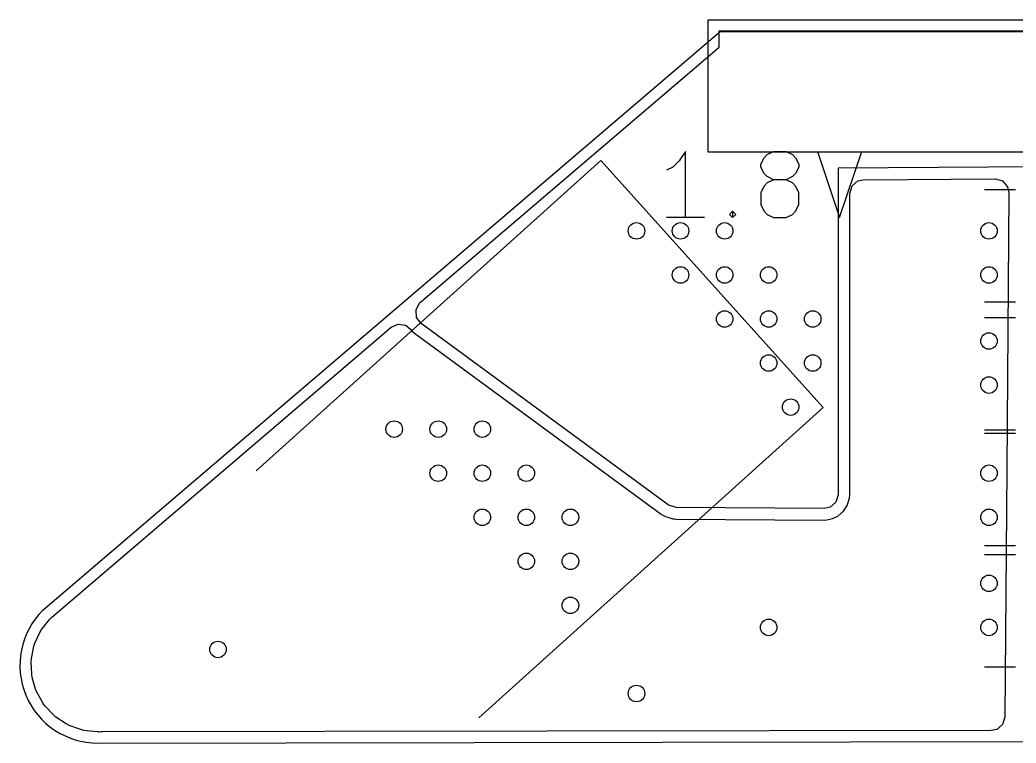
# Model space of a CAD drawing. Extents: x -28 to 25.3, y -6.8 to 48.4.
# Drawn here: x -28.01 to -18.97, y 41.79 to 48.36 of the extents above; entities that cross this region are included whole.
import ezdxf

# ---------------------------------------------------------------- set-up
doc = ezdxf.new("R2010")
doc.units = 0
doc.layers.add('BLACK', color=7, linetype='CONTINUOUS')

msp = doc.modelspace()

# ---------------------------------------------------------------- linework, layer by layer
at = {"layer": 'BLACK', "linetype": 'CONTINUOUS'}
for p, q in [((-21.765668, 48.356639), (-18.565668, 48.356639)), ((-21.765668, 47.156639), (-21.765668, 48.356639)), ((-27.805874, 42.997359), (-21.656127, 48.2501)), ((-21.665668, 48.109784), (-21.665668, 48.256639)), ((-21.665668, 48.256639), (-18.665668, 48.256639)), ((-21.654562, 48.2501), (-9.715668, 48.241502)), ((-24.376534, 45.794326), (-21.665668, 48.109784)), ((-21.97127, 47.162731), (-22.028413, 47.077017)), ((-21.97127, 46.562731), (-21.97127, 47.162731)), ((-18.565668, 47.156639), (-21.765668, 47.156639)), ((-21.256984, 47.105588), (-21.228413, 47.13416)), ((-21.228413, 47.13416), (-21.17127, 47.162731)), ((-21.17127, 47.162731), (-21.056984, 47.162731)), ((-21.056984, 47.162731), (-20.999841, 47.13416)), ((-20.999841, 47.13416), (-20.97127, 47.105588)), ((-20.77127, 47.162731), (-20.57127, 46.562731)), ((-20.57127, 46.562731), (-20.37127, 47.162731)), ((-22.740505, 47.080924), (-25.869144, 44.263884)), ((-20.719729, 44.836627), (-22.740505, 47.080924)), ((-22.028413, 47.077017), (-22.085556, 47.019874)), ((-21.285556, 47.048445), (-21.256984, 47.105588)), ((-21.285556, 47.019874), (-21.285556, 47.048445)), ((-20.97127, 47.105588), (-20.942699, 47.048445)), ((-20.942699, 47.048445), (-20.942699, 47.019874)), ((-22.085556, 47.019874), (-22.142699, 46.991302)), ((-21.256984, 46.962731), (-21.285556, 47.019874)), ((-21.228413, 46.93416), (-21.256984, 46.962731)), ((-20.97127, 46.962731), (-20.999841, 46.93416)), ((-20.942699, 47.019874), (-20.97127, 46.962731)), ((-17.733323, 47.030776), (-20.585668, 47.011503)), ((-20.585668, 47.011503), (-20.585668, 44.046326)), ((-21.228413, 46.877017), (-21.256984, 46.848445)), ((-21.17127, 46.905588), (-21.228413, 46.93416)), ((-21.17127, 46.905588), (-21.228413, 46.877017)), ((-21.056984, 46.905588), (-21.17127, 46.905588)), ((-20.999841, 46.93416), (-21.056984, 46.905588)), ((-20.999841, 46.877017), (-21.056984, 46.905588)), ((-20.97127, 46.848445), (-20.999841, 46.877017)), ((-20.458883, 46.848999), (-20.406079, 46.894754)), ((-20.406079, 46.894754), (-20.35541, 46.905957)), ((-20.35541, 46.905957), (-19.159311, 46.914039)), ((-19.159311, 46.914039), (-19.092142, 46.894808)), ((-19.092142, 46.894808), (-19.046031, 46.842314)), ((-21.256984, 46.848445), (-21.285556, 46.791302)), ((-21.285556, 46.791302), (-21.285556, 46.677017)), ((-20.942699, 46.791302), (-20.97127, 46.848445)), ((-20.942699, 46.677017), (-20.942699, 46.791302)), ((-20.478568, 46.78196), (-20.458883, 46.848999)), ((-20.478568, 44.046326), (-20.478568, 46.78196)), ((-18.974956, 46.815103), (-19.256116, 46.815105)), ((-19.034479, 46.78909), (-19.053724, 44.282324)), ((-19.046031, 46.842314), (-19.034479, 46.78909)), ((-21.285556, 46.677017), (-21.256984, 46.619874)), ((-20.97127, 46.619874), (-20.942699, 46.677017)), ((-21.57127, 46.591302), (-21.542698, 46.619874)), ((-21.542698, 46.562731), (-21.57127, 46.591302)), ((-21.542698, 46.619874), (-21.514127, 46.591302)), ((-21.542698, 46.619874), (-21.542698, 46.562731)), ((-21.514127, 46.591302), (-21.542698, 46.562731)), ((-21.256984, 46.619874), (-21.228413, 46.591302)), ((-21.228413, 46.591302), (-21.17127, 46.562731)), ((-21.056984, 46.562731), (-20.999841, 46.591302)), ((-20.999841, 46.591302), (-20.97127, 46.619874)), ((-21.799842, 46.562731), (-22.142699, 46.562731)), ((-21.17127, 46.562731), (-21.056984, 46.562731)), ((-24.41739, 45.725261), (-24.384489, 45.786899)), ((-24.384489, 45.786899), (-24.376534, 45.794326)), ((-18.974956, 45.795103), (-19.256116, 45.795105)), ((-24.411744, 45.65562), (-24.41739, 45.725261)), ((-24.643106, 45.566636), (-24.579346, 45.595207)), ((-24.579346, 45.595207), (-24.51026, 45.584772)), ((-24.51026, 45.584772), (-24.464015, 45.547596)), ((-24.369343, 45.600086), (-24.411744, 45.65562)), ((-22.128048, 43.955265), (-24.369343, 45.600086)), ((-18.975088, 45.651501), (-19.256248, 45.651503)), ((-27.726515, 42.932974), (-24.643106, 45.566636)), ((-24.464015, 45.547596), (-24.454468, 45.535092)), ((-24.454468, 45.535092), (-24.432708, 45.513742)), ((-24.432708, 45.513742), (-22.191413, 43.868921)), ((-23.848369, 42.019587), (-20.719729, 44.836627)), ((-18.975088, 44.631501), (-19.256248, 44.631503)), ((-18.975088, 44.601501), (-19.256248, 44.601503)), ((-19.053724, 44.282324), (-19.071038, 42.027507)), ((-20.585668, 44.046326), (-20.605353, 43.979287)), ((-20.482907, 44.016152), (-20.478568, 44.046326)), ((-20.605353, 43.979287), (-20.658157, 43.933532)), ((-20.502592, 43.949113), (-20.482907, 44.016152)), ((-22.191413, 43.868921), (-22.188998, 43.8672)), ((-22.188998, 43.8672), (-22.183363, 43.8633)), ((-22.122413, 43.951365), (-22.128048, 43.955265)), ((-22.055505, 43.931237), (-22.122413, 43.951365)), ((-20.710489, 43.922329), (-22.055505, 43.931237)), ((-20.658157, 43.933532), (-20.710489, 43.922329)), ((-20.588021, 43.852591), (-20.535217, 43.898346)), ((-20.535217, 43.898346), (-20.502592, 43.949113)), ((-22.183363, 43.8633), (-22.153266, 43.848805)), ((-22.153266, 43.848805), (-22.153262, 43.848804)), ((-22.153262, 43.848804), (-22.15326, 43.848803)), ((-22.15326, 43.848803), (-22.130356, 43.841913)), ((-22.130356, 43.841913), (-22.086358, 43.828677)), ((-22.086358, 43.828677), (-22.071286, 43.826408)), ((-22.071286, 43.826408), (-22.056215, 43.824139)), ((-22.056215, 43.824139), (-20.711209, 43.815231)), ((-20.711209, 43.815231), (-20.711208, 43.815232)), ((-20.711208, 43.815232), (-20.711198, 43.815231)), ((-20.711198, 43.815231), (-20.711192, 43.815232)), ((-20.711192, 43.815232), (-20.711183, 43.815232)), ((-20.711183, 43.815232), (-20.688082, 43.8176)), ((-20.688082, 43.8176), (-20.688074, 43.817602)), ((-20.688074, 43.817602), (-20.688069, 43.817602)), ((-20.688069, 43.817602), (-20.635737, 43.828805)), ((-20.635737, 43.828805), (-20.588021, 43.852591)), ((-18.975088, 43.581501), (-19.256248, 43.581503)), ((-18.975088, 43.501501), (-19.256248, 43.501503)), ((-27.814388, 42.825792), (-27.743159, 42.915705)), ((-27.743159, 42.915705), (-27.726515, 42.932974)), ((-27.877269, 42.698206), (-27.829697, 42.800924)), ((-27.829697, 42.800924), (-27.814388, 42.825792)), ((-27.886338, 42.670428), (-27.877269, 42.698206)), ((-27.908544, 42.559429), (-27.886338, 42.670428)), ((-27.910859, 42.530309), (-27.908544, 42.559429)), ((-27.906495, 42.417916), (-27.910859, 42.530309)), ((-18.975088, 42.481501), (-19.256248, 42.481503)), ((-27.906467, 42.417198), (-27.906495, 42.417916)), ((-27.901899, 42.388331), (-27.906467, 42.417198)), ((-27.871157, 42.279399), (-27.901899, 42.388331)), ((-27.859959, 42.252403), (-27.871157, 42.279399)), ((-27.810352, 42.163991), (-27.859959, 42.252403)), ((-27.804574, 42.153694), (-27.810352, 42.163991)), ((-27.787368, 42.130068), (-27.804574, 42.153694)), ((-27.710417, 42.047065), (-27.787368, 42.130068)), ((-27.688158, 42.028122), (-27.710417, 42.047065)), ((-27.593918, 41.965438), (-27.688158, 42.028122)), ((-19.071038, 42.027507), (-19.091236, 41.960621)), ((-27.567844, 41.952232), (-27.593918, 41.965438)), ((-27.461544, 41.913345), (-27.567844, 41.952232)), ((-27.433103, 41.906608), (-27.461544, 41.913345)), ((-27.313315, 41.892839), (-27.433103, 41.906608)), ((-27.299092, 41.892051), (-27.313315, 41.892839)), ((-27.299015, 41.892028), (-27.299092, 41.892051)), ((-27.29866, 41.892029), (-27.299015, 41.892028)), ((-27.27911, 41.8921), (-27.29866, 41.892029)), ((-27.279025, 41.892051), (-27.27911, 41.8921)), ((-27.26268, 41.892069), (-27.279025, 41.892051)), ((-27.26263, 41.892069), (-27.26268, 41.892069)), ((-19.194844, 41.904459), (-27.26263, 41.892069)), ((-19.14439, 41.915272), (-19.194844, 41.904459)), ((-19.091236, 41.960621), (-19.14439, 41.915272)), ((-27.305668, 41.791502), (-14.015926, 41.81191))]:
    msp.add_line(p, q, dxfattribs=at)
at = {"layer": 'BLACK'}
for centre in [(-22.415668, 46.441502), (-22.015668, 46.441502), (-21.615668, 46.441502), (-19.215668, 46.441502), (-22.015668, 46.041502), (-21.615668, 46.041502), (-21.215668, 46.041502), (-19.215668, 46.041502), (-21.615668, 45.641502), (-21.215668, 45.641502), (-20.815668, 45.641502), (-19.215668, 45.441502), (-21.215668, 45.241502), (-20.815668, 45.241502), (-19.215668, 45.041502), (-21.015668, 44.841502), (-24.615668, 44.641502), (-24.215668, 44.641502), (-23.815668, 44.641502), (-24.215668, 44.241502), (-23.815668, 44.241502), (-23.415668, 44.241502), (-19.215668, 44.241502), (-23.815668, 43.841502), (-23.415668, 43.841502), (-23.015668, 43.841502), (-19.215668, 43.841502), (-23.415668, 43.441502), (-23.015668, 43.441502), (-23.015668, 43.441502), (-19.215668, 43.241502), (-23.015668, 43.041502), (-21.215668, 42.841502), (-19.215668, 42.841502), (-26.215668, 42.641502), (-22.415668, 42.241502)]:
    msp.add_circle(centre, 0.075, dxfattribs=at)
msp.add_arc((-27.30827, 42.49706), 0.705563, -225.1547362, -89.7887021, dxfattribs=at)

doc.saveas('drawing.dxf')
